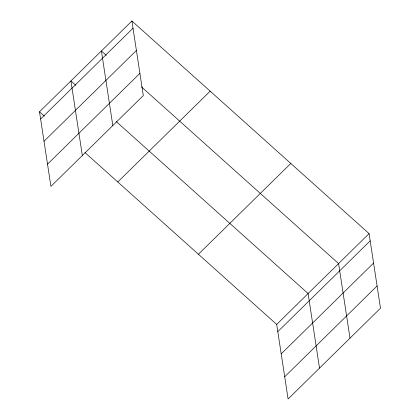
<?xml version="1.0" encoding="UTF-8"?>
<svg xmlns="http://www.w3.org/2000/svg" width="420" height="420" viewBox="0 0 420 420"><rect width="100%" height="100%" fill="white"/><g stroke="black" fill="none" stroke-linecap="round" stroke-linejoin="round"><path stroke-width="0.63" d="M131.896 21L143.309 95.582L50.92 186.386L39.506 111.804L131.896 21L369.08 233.615L380.494 308.196L288.104 399L276.691 324.419L84.924 152.518M40.614 119.028L133.004 28.224M44.016 141.257L136.405 50.453M47.518 164.157L139.907 73.353M117.779 181.965L210.168 91.161M198.418 254.258L290.808 163.453M276.691 324.419L369.08 233.615M277.798 331.648L370.183 240.844M281.195 353.871L373.585 263.072M284.702 376.772L377.092 285.968M106.239 55.298L101.409 50.967L112.823 125.543M141.509 86.914L338.588 263.582L350.002 338.163M75.752 85.26L70.922 80.929L82.331 155.51M116.335 121.642L308.102 293.548L319.515 368.125M39.506 111.804L44.341 116.135"/></g></svg>
